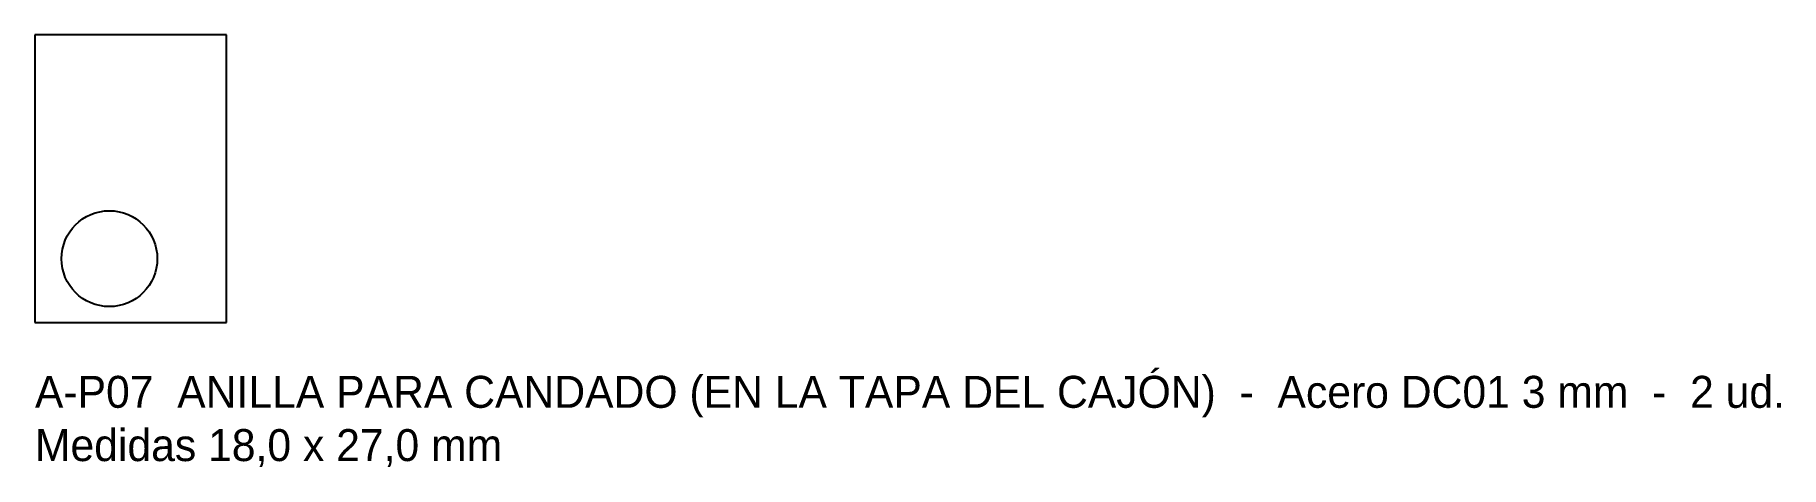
# Model space of a CAD drawing. Header units: millimetres. Extents: x 0 to 164, y -14 to 27.
import ezdxf

# ---------------------------------------------------------------- set-up
doc = ezdxf.new("R2010")
doc.units = ezdxf.units.MM
doc.layers.add('CORTE', color=7, linetype='CONTINUOUS')
doc.layers.add('TEXTO', color=3, linetype='CONTINUOUS')

msp = doc.modelspace()

# ---------------------------------------------------------------- linework, layer by layer
at = {"layer": 'CORTE'}
for p, q in [((0, 27), (0, 0)), ((18, 27), (0, 27)), ((18, 0), (18, 27)), ((0, 0), (18, 0))]:
    msp.add_line(p, q, dxfattribs=at)
msp.add_circle((7, 6), 4.5, dxfattribs=at)

# ---------------------------------------------------------------- texts
at = {"layer": 'TEXTO'}
for s, p in [('A-P07  ANILLA PARA CANDADO (EN LA TAPA DEL CAJÓN)  -  Acero DC01 3 mm  -  2 ud.', (0, -8)), ('Medidas 18,0 x 27,0 mm', (0, -13))]:
    msp.add_text(s, height=3, dxfattribs=at).set_placement(p)

doc.saveas('drawing.dxf')
